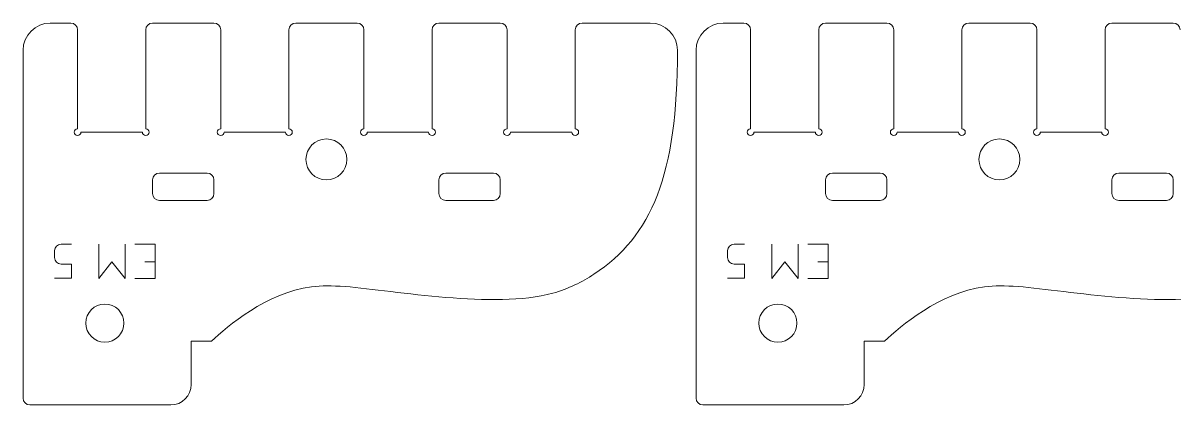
# Model space of a CAD drawing. Header units: inches. Extents: x 2 to 349, y -345 to -5.
# Drawn here: x 1.8 to 86.3, y -95.7 to -67.7 of the extents above; entities that cross this region are included whole.
import ezdxf

# ---------------------------------------------------------------- set-up
doc = ezdxf.new("R2010")
doc.units = ezdxf.units.IN
doc.header["$MEASUREMENT"] = 0
for name, color, linetype in [('exterieur', 7, 'Continuous'), ('gravure', 7, 'Continuous'), ('interieur', 7, 'Continuous')]:
    doc.layers.add(name, color=color, linetype=linetype)

# ---------------------------------------------------------------- blocks, each defined once
blk = doc.blocks.new('block 314')
at = {"layer": 'exterieur', "lineweight": 0}
blk.add_open_spline([(15.598, -90.976), (16.766, -89.905), (19.557, -87.417), (22.931, -86.988), (23.657, -86.896), (24.411, -86.899), (25.386, -86.974), (29.162, -87.266), (36.26, -88.64), (40.612, -87.459), (41.788, -87.141), (42.763, -86.636), (43.638, -86.06), (47.867, -83.275), (49.764, -78.825), (49.764, -69.652)], degree=3, knots=[0, 0, 0, 0, 1, 1, 1, 2, 2, 2, 3, 3, 3, 4, 4, 4, 5, 5, 5, 5], dxfattribs=at)
blk = doc.blocks.new('block 315')
at = {"layer": 'exterieur', "lineweight": 0}
blk.add_lwpolyline([(14.098, -90.976), (15.598, -90.976)], dxfattribs=at)
blk = doc.blocks.new('block 316')
at = {"layer": 'exterieur', "lineweight": 0}
blk.add_lwpolyline([(42.764, -67.652), (47.764, -67.652)], dxfattribs=at)
blk = doc.blocks.new('block 317')
at = {"layer": 'exterieur', "lineweight": 0}
blk.add_lwpolyline([(42.264, -68.152), (42.264, -75.402)], dxfattribs=at)
blk = doc.blocks.new('block 318')
at = {"layer": 'exterieur', "lineweight": 0}
blk.add_lwpolyline([(42.014, -75.652), (37.514, -75.652)], dxfattribs=at)
blk = doc.blocks.new('block 319')
at = {"layer": 'exterieur', "lineweight": 0}
blk.add_lwpolyline([(37.264, -75.402), (37.264, -68.152)], dxfattribs=at)
blk = doc.blocks.new('block 320')
at = {"layer": 'exterieur', "lineweight": 0}
blk.add_lwpolyline([(32.264, -67.652), (36.764, -67.652)], dxfattribs=at)
blk = doc.blocks.new('block 321')
at = {"layer": 'exterieur', "lineweight": 0}
blk.add_lwpolyline([(31.764, -68.152), (31.764, -75.402)], dxfattribs=at)
blk = doc.blocks.new('block 322')
at = {"layer": 'exterieur', "lineweight": 0}
blk.add_lwpolyline([(31.514, -75.652), (27.014, -75.652)], dxfattribs=at)
blk = doc.blocks.new('block 323')
at = {"layer": 'exterieur', "lineweight": 0}
blk.add_lwpolyline([(26.764, -75.402), (26.764, -68.152)], dxfattribs=at)
blk = doc.blocks.new('block 324')
at = {"layer": 'exterieur', "lineweight": 0}
blk.add_lwpolyline([(21.763, -67.652), (26.263, -67.652)], dxfattribs=at)
blk = doc.blocks.new('block 325')
at = {"layer": 'exterieur', "lineweight": 0}
blk.add_lwpolyline([(21.264, -68.152), (21.264, -75.402)], dxfattribs=at)
blk = doc.blocks.new('block 326')
at = {"layer": 'exterieur', "lineweight": 0}
blk.add_lwpolyline([(21.014, -75.652), (16.514, -75.652)], dxfattribs=at)
blk = doc.blocks.new('block 327')
at = {"layer": 'exterieur', "lineweight": 0}
blk.add_lwpolyline([(16.264, -75.402), (16.264, -68.152)], dxfattribs=at)
blk = doc.blocks.new('block 328')
at = {"layer": 'exterieur', "lineweight": 0}
blk.add_lwpolyline([(11.263, -67.652), (15.763, -67.652)], dxfattribs=at)
blk = doc.blocks.new('block 329')
at = {"layer": 'exterieur', "lineweight": 0}
blk.add_lwpolyline([(10.764, -68.152), (10.764, -75.402)], dxfattribs=at)
blk = doc.blocks.new('block 330')
at = {"layer": 'exterieur', "lineweight": 0}
blk.add_lwpolyline([(10.514, -75.652), (6.014, -75.652)], dxfattribs=at)
blk = doc.blocks.new('block 331')
at = {"layer": 'exterieur', "lineweight": 0}
blk.add_lwpolyline([(5.764, -75.402), (5.764, -68.152)], dxfattribs=at)
blk = doc.blocks.new('block 332')
at = {"layer": 'exterieur', "lineweight": 0}
blk.add_lwpolyline([(3.763, -67.652), (5.263, -67.652)], dxfattribs=at)
blk = doc.blocks.new('block 333')
at = {"layer": 'exterieur', "lineweight": 0}
blk.add_lwpolyline([(14.098, -94.152), (14.098, -90.976)], dxfattribs=at)
blk = doc.blocks.new('block 334')
at = {"layer": 'exterieur', "lineweight": 0}
blk.add_lwpolyline([(1.764, -95.152), (1.764, -69.652)], dxfattribs=at)
blk = doc.blocks.new('block 335')
at = {"layer": 'exterieur', "lineweight": 0}
blk.add_lwpolyline([(12.598, -95.653), (2.263, -95.653)], dxfattribs=at)
blk = doc.blocks.new('block 336')
at = {"layer": 'exterieur', "lineweight": 0}
blk.add_open_spline([(47.764, -67.652), (48.869, -67.652), (49.764, -68.548), (49.764, -69.652)], degree=3, dxfattribs=at)
blk = doc.blocks.new('block 337')
at = {"layer": 'exterieur', "lineweight": 0}
blk.add_open_spline([(42.264, -68.152), (42.264, -67.876), (42.488, -67.652), (42.764, -67.652)], degree=3, dxfattribs=at)
blk = doc.blocks.new('block 338')
at = {"layer": 'exterieur', "lineweight": 0}
blk.add_open_spline([(42.264, -75.402), (42.402, -75.402), (42.514, -75.514), (42.514, -75.652), (42.514, -75.79), (42.402, -75.903), (42.264, -75.903), (42.126, -75.903), (42.014, -75.79), (42.014, -75.652)], degree=3, knots=[0, 0, 0, 0, 1, 1, 1, 2, 2, 2, 3, 3, 3, 3], dxfattribs=at)
blk = doc.blocks.new('block 339')
at = {"layer": 'exterieur', "lineweight": 0}
blk.add_open_spline([(37.514, -75.652), (37.514, -75.79), (37.402, -75.903), (37.264, -75.903), (37.126, -75.903), (37.014, -75.79), (37.014, -75.652), (37.014, -75.514), (37.126, -75.402), (37.264, -75.402)], degree=3, knots=[0, 0, 0, 0, 1, 1, 1, 2, 2, 2, 3, 3, 3, 3], dxfattribs=at)
blk = doc.blocks.new('block 340')
at = {"layer": 'exterieur', "lineweight": 0}
blk.add_open_spline([(36.764, -67.652), (37.04, -67.652), (37.264, -67.876), (37.264, -68.152)], degree=3, dxfattribs=at)
blk = doc.blocks.new('block 341')
at = {"layer": 'exterieur', "lineweight": 0}
blk.add_open_spline([(31.764, -68.152), (31.764, -67.876), (31.988, -67.652), (32.264, -67.652)], degree=3, dxfattribs=at)
blk = doc.blocks.new('block 342')
at = {"layer": 'exterieur', "lineweight": 0}
blk.add_open_spline([(31.764, -75.402), (31.902, -75.402), (32.014, -75.514), (32.014, -75.652), (32.014, -75.79), (31.902, -75.903), (31.764, -75.903), (31.626, -75.903), (31.514, -75.79), (31.514, -75.652)], degree=3, knots=[0, 0, 0, 0, 1, 1, 1, 2, 2, 2, 3, 3, 3, 3], dxfattribs=at)
blk = doc.blocks.new('block 343')
at = {"layer": 'exterieur', "lineweight": 0}
blk.add_open_spline([(27.014, -75.652), (27.014, -75.79), (26.901, -75.903), (26.764, -75.903), (26.626, -75.903), (26.513, -75.79), (26.513, -75.652), (26.513, -75.514), (26.626, -75.402), (26.764, -75.402)], degree=3, knots=[0, 0, 0, 0, 1, 1, 1, 2, 2, 2, 3, 3, 3, 3], dxfattribs=at)
blk = doc.blocks.new('block 344')
at = {"layer": 'exterieur', "lineweight": 0}
blk.add_open_spline([(26.263, -67.652), (26.54, -67.652), (26.764, -67.876), (26.764, -68.152)], degree=3, dxfattribs=at)
blk = doc.blocks.new('block 345')
at = {"layer": 'exterieur', "lineweight": 0}
blk.add_open_spline([(21.264, -68.152), (21.264, -67.876), (21.488, -67.652), (21.763, -67.652)], degree=3, dxfattribs=at)
blk = doc.blocks.new('block 346')
at = {"layer": 'exterieur', "lineweight": 0}
blk.add_open_spline([(21.264, -75.402), (21.402, -75.402), (21.513, -75.514), (21.513, -75.652), (21.513, -75.79), (21.402, -75.903), (21.264, -75.903), (21.125, -75.903), (21.014, -75.79), (21.014, -75.652)], degree=3, knots=[0, 0, 0, 0, 1, 1, 1, 2, 2, 2, 3, 3, 3, 3], dxfattribs=at)
blk = doc.blocks.new('block 347')
at = {"layer": 'exterieur', "lineweight": 0}
blk.add_open_spline([(16.514, -75.652), (16.514, -75.79), (16.401, -75.903), (16.264, -75.903), (16.126, -75.903), (16.014, -75.79), (16.014, -75.652), (16.014, -75.514), (16.126, -75.402), (16.264, -75.402)], degree=3, knots=[0, 0, 0, 0, 1, 1, 1, 2, 2, 2, 3, 3, 3, 3], dxfattribs=at)
blk = doc.blocks.new('block 348')
at = {"layer": 'exterieur', "lineweight": 0}
blk.add_open_spline([(15.763, -67.652), (16.04, -67.652), (16.264, -67.876), (16.264, -68.152)], degree=3, dxfattribs=at)
blk = doc.blocks.new('block 349')
at = {"layer": 'exterieur', "lineweight": 0}
blk.add_open_spline([(10.764, -68.152), (10.764, -67.876), (10.987, -67.652), (11.263, -67.652)], degree=3, dxfattribs=at)
blk = doc.blocks.new('block 350')
at = {"layer": 'exterieur', "lineweight": 0}
blk.add_open_spline([(10.764, -75.402), (10.902, -75.402), (11.013, -75.514), (11.013, -75.652), (11.013, -75.79), (10.902, -75.903), (10.764, -75.903), (10.625, -75.903), (10.514, -75.79), (10.514, -75.652)], degree=3, knots=[0, 0, 0, 0, 1, 1, 1, 2, 2, 2, 3, 3, 3, 3], dxfattribs=at)
blk = doc.blocks.new('block 351')
at = {"layer": 'exterieur', "lineweight": 0}
blk.add_open_spline([(6.014, -75.652), (6.014, -75.79), (5.901, -75.903), (5.764, -75.903), (5.625, -75.903), (5.514, -75.79), (5.514, -75.652), (5.514, -75.514), (5.625, -75.402), (5.764, -75.402)], degree=3, knots=[0, 0, 0, 0, 1, 1, 1, 2, 2, 2, 3, 3, 3, 3], dxfattribs=at)
blk = doc.blocks.new('block 352')
at = {"layer": 'exterieur', "lineweight": 0}
blk.add_open_spline([(5.263, -67.652), (5.54, -67.652), (5.764, -67.876), (5.764, -68.152)], degree=3, dxfattribs=at)
blk = doc.blocks.new('block 353')
at = {"layer": 'exterieur', "lineweight": 0}
blk.add_open_spline([(1.764, -69.652), (1.764, -68.548), (2.659, -67.652), (3.763, -67.652)], degree=3, dxfattribs=at)
blk = doc.blocks.new('block 354')
at = {"layer": 'exterieur', "lineweight": 0}
blk.add_open_spline([(2.263, -95.653), (1.987, -95.653), (1.764, -95.429), (1.764, -95.152)], degree=3, dxfattribs=at)
blk = doc.blocks.new('block 355')
at = {"layer": 'exterieur', "lineweight": 0}
blk.add_open_spline([(14.098, -94.152), (14.098, -94.981), (13.426, -95.653), (12.598, -95.653)], degree=3, dxfattribs=at)
blk = doc.blocks.new('block 356')
at = {"layer": 'exterieur', "lineweight": 0}
blk.add_open_spline([(64.959, -90.976), (66.127, -89.905), (68.918, -87.417), (72.292, -86.988), (73.018, -86.896), (73.772, -86.899), (74.747, -86.974), (78.523, -87.266), (85.621, -88.64), (89.974, -87.459), (91.149, -87.141), (92.124, -86.636), (92.999, -86.06), (97.228, -83.275), (99.125, -78.825), (99.125, -69.652)], degree=3, knots=[0, 0, 0, 0, 1, 1, 1, 2, 2, 2, 3, 3, 3, 4, 4, 4, 5, 5, 5, 5], dxfattribs=at)
blk = doc.blocks.new('block 357')
at = {"layer": 'exterieur', "lineweight": 0}
blk.add_lwpolyline([(63.459, -90.976), (64.959, -90.976)], dxfattribs=at)
blk = doc.blocks.new('block 362')
at = {"layer": 'exterieur', "lineweight": 0}
blk.add_lwpolyline([(81.625, -67.652), (86.125, -67.652)], dxfattribs=at)
blk = doc.blocks.new('block 363')
at = {"layer": 'exterieur', "lineweight": 0}
blk.add_lwpolyline([(81.125, -68.152), (81.125, -75.402)], dxfattribs=at)
blk = doc.blocks.new('block 364')
at = {"layer": 'exterieur', "lineweight": 0}
blk.add_lwpolyline([(80.875, -75.652), (76.375, -75.652)], dxfattribs=at)
blk = doc.blocks.new('block 365')
at = {"layer": 'exterieur', "lineweight": 0}
blk.add_lwpolyline([(76.125, -75.402), (76.125, -68.152)], dxfattribs=at)
blk = doc.blocks.new('block 366')
at = {"layer": 'exterieur', "lineweight": 0}
blk.add_lwpolyline([(71.125, -67.652), (75.625, -67.652)], dxfattribs=at)
blk = doc.blocks.new('block 367')
at = {"layer": 'exterieur', "lineweight": 0}
blk.add_lwpolyline([(70.625, -68.152), (70.625, -75.402)], dxfattribs=at)
blk = doc.blocks.new('block 368')
at = {"layer": 'exterieur', "lineweight": 0}
blk.add_lwpolyline([(70.375, -75.652), (65.875, -75.652)], dxfattribs=at)
blk = doc.blocks.new('block 369')
at = {"layer": 'exterieur', "lineweight": 0}
blk.add_lwpolyline([(65.625, -75.402), (65.625, -68.152)], dxfattribs=at)
blk = doc.blocks.new('block 370')
at = {"layer": 'exterieur', "lineweight": 0}
blk.add_lwpolyline([(60.625, -67.652), (65.125, -67.652)], dxfattribs=at)
blk = doc.blocks.new('block 371')
at = {"layer": 'exterieur', "lineweight": 0}
blk.add_lwpolyline([(60.125, -68.152), (60.125, -75.402)], dxfattribs=at)
blk = doc.blocks.new('block 372')
at = {"layer": 'exterieur', "lineweight": 0}
blk.add_lwpolyline([(59.875, -75.652), (55.375, -75.652)], dxfattribs=at)
blk = doc.blocks.new('block 373')
at = {"layer": 'exterieur', "lineweight": 0}
blk.add_lwpolyline([(55.125, -75.402), (55.125, -68.152)], dxfattribs=at)
blk = doc.blocks.new('block 374')
at = {"layer": 'exterieur', "lineweight": 0}
blk.add_lwpolyline([(53.125, -67.652), (54.625, -67.652)], dxfattribs=at)
blk = doc.blocks.new('block 375')
at = {"layer": 'exterieur', "lineweight": 0}
blk.add_lwpolyline([(63.459, -94.152), (63.459, -90.976)], dxfattribs=at)
blk = doc.blocks.new('block 376')
at = {"layer": 'exterieur', "lineweight": 0}
blk.add_lwpolyline([(51.125, -95.152), (51.125, -69.652)], dxfattribs=at)
blk = doc.blocks.new('block 377')
at = {"layer": 'exterieur', "lineweight": 0}
blk.add_lwpolyline([(61.959, -95.653), (51.625, -95.653)], dxfattribs=at)
blk = doc.blocks.new('block 382')
at = {"layer": 'exterieur', "lineweight": 0}
blk.add_open_spline([(86.125, -67.652), (86.402, -67.652), (86.626, -67.876), (86.626, -68.152)], degree=3, dxfattribs=at)
blk = doc.blocks.new('block 383')
at = {"layer": 'exterieur', "lineweight": 0}
blk.add_open_spline([(81.125, -68.152), (81.125, -67.876), (81.349, -67.652), (81.625, -67.652)], degree=3, dxfattribs=at)
blk = doc.blocks.new('block 384')
at = {"layer": 'exterieur', "lineweight": 0}
blk.add_open_spline([(81.125, -75.402), (81.264, -75.402), (81.375, -75.514), (81.375, -75.652), (81.375, -75.79), (81.264, -75.903), (81.125, -75.903), (80.987, -75.903), (80.875, -75.79), (80.875, -75.652)], degree=3, knots=[0, 0, 0, 0, 1, 1, 1, 2, 2, 2, 3, 3, 3, 3], dxfattribs=at)
blk = doc.blocks.new('block 385')
at = {"layer": 'exterieur', "lineweight": 0}
blk.add_open_spline([(76.375, -75.652), (76.375, -75.79), (76.263, -75.903), (76.125, -75.903), (75.987, -75.903), (75.875, -75.79), (75.875, -75.652), (75.875, -75.514), (75.987, -75.402), (76.125, -75.402)], degree=3, knots=[0, 0, 0, 0, 1, 1, 1, 2, 2, 2, 3, 3, 3, 3], dxfattribs=at)
blk = doc.blocks.new('block 386')
at = {"layer": 'exterieur', "lineweight": 0}
blk.add_open_spline([(75.625, -67.652), (75.901, -67.652), (76.125, -67.876), (76.125, -68.152)], degree=3, dxfattribs=at)
blk = doc.blocks.new('block 387')
at = {"layer": 'exterieur', "lineweight": 0}
blk.add_open_spline([(70.625, -68.152), (70.625, -67.876), (70.849, -67.652), (71.125, -67.652)], degree=3, dxfattribs=at)
blk = doc.blocks.new('block 388')
at = {"layer": 'exterieur', "lineweight": 0}
blk.add_open_spline([(70.625, -75.402), (70.763, -75.402), (70.875, -75.514), (70.875, -75.652), (70.875, -75.79), (70.763, -75.903), (70.625, -75.903), (70.487, -75.903), (70.375, -75.79), (70.375, -75.652)], degree=3, knots=[0, 0, 0, 0, 1, 1, 1, 2, 2, 2, 3, 3, 3, 3], dxfattribs=at)
blk = doc.blocks.new('block 389')
at = {"layer": 'exterieur', "lineweight": 0}
blk.add_open_spline([(65.875, -75.652), (65.875, -75.79), (65.763, -75.903), (65.625, -75.903), (65.487, -75.903), (65.375, -75.79), (65.375, -75.652), (65.375, -75.514), (65.487, -75.402), (65.625, -75.402)], degree=3, knots=[0, 0, 0, 0, 1, 1, 1, 2, 2, 2, 3, 3, 3, 3], dxfattribs=at)
blk = doc.blocks.new('block 390')
at = {"layer": 'exterieur', "lineweight": 0}
blk.add_open_spline([(65.125, -67.652), (65.401, -67.652), (65.625, -67.876), (65.625, -68.152)], degree=3, dxfattribs=at)
blk = doc.blocks.new('block 391')
at = {"layer": 'exterieur', "lineweight": 0}
blk.add_open_spline([(60.125, -68.152), (60.125, -67.876), (60.348, -67.652), (60.625, -67.652)], degree=3, dxfattribs=at)
blk = doc.blocks.new('block 392')
at = {"layer": 'exterieur', "lineweight": 0}
blk.add_open_spline([(60.125, -75.402), (60.263, -75.402), (60.375, -75.514), (60.375, -75.652), (60.375, -75.79), (60.263, -75.903), (60.125, -75.903), (59.987, -75.903), (59.875, -75.79), (59.875, -75.652)], degree=3, knots=[0, 0, 0, 0, 1, 1, 1, 2, 2, 2, 3, 3, 3, 3], dxfattribs=at)
blk = doc.blocks.new('block 393')
at = {"layer": 'exterieur', "lineweight": 0}
blk.add_open_spline([(55.375, -75.652), (55.375, -75.79), (55.263, -75.903), (55.125, -75.903), (54.986, -75.903), (54.875, -75.79), (54.875, -75.652), (54.875, -75.514), (54.986, -75.402), (55.125, -75.402)], degree=3, knots=[0, 0, 0, 0, 1, 1, 1, 2, 2, 2, 3, 3, 3, 3], dxfattribs=at)
blk = doc.blocks.new('block 394')
at = {"layer": 'exterieur', "lineweight": 0}
blk.add_open_spline([(54.625, -67.652), (54.901, -67.652), (55.125, -67.876), (55.125, -68.152)], degree=3, dxfattribs=at)
blk = doc.blocks.new('block 395')
at = {"layer": 'exterieur', "lineweight": 0}
blk.add_open_spline([(51.125, -69.652), (51.125, -68.548), (52.02, -67.652), (53.125, -67.652)], degree=3, dxfattribs=at)
blk = doc.blocks.new('block 396')
at = {"layer": 'exterieur', "lineweight": 0}
blk.add_open_spline([(51.625, -95.653), (51.348, -95.653), (51.125, -95.429), (51.125, -95.152)], degree=3, dxfattribs=at)
blk = doc.blocks.new('block 397')
at = {"layer": 'exterieur', "lineweight": 0}
blk.add_open_spline([(63.459, -94.152), (63.459, -94.981), (62.788, -95.653), (61.959, -95.653)], degree=3, dxfattribs=at)
blk = doc.blocks.new('block 2699')
at = {"layer": 'interieur', "lineweight": 0}
blk.add_open_spline([(7.764, -91.052), (6.99, -91.052), (6.364, -90.426), (6.364, -89.652), (6.364, -88.879), (6.99, -88.253), (7.764, -88.253), (8.537, -88.253), (9.163, -88.879), (9.163, -89.652), (9.163, -90.426), (8.537, -91.052), (7.764, -91.052), (7.764, -91.052), (7.764, -91.052), (7.764, -91.052)], degree=3, knots=[0, 0, 0, 0, 1, 1, 1, 2, 2, 2, 3, 3, 3, 4, 4, 4, 5, 5, 5, 5], dxfattribs=at)
blk = doc.blocks.new('block 2700')
at = {"layer": 'interieur', "lineweight": 0}
blk.add_open_spline([(24.014, -79.153), (23.185, -79.153), (22.514, -78.481), (22.514, -77.653), (22.514, -76.824), (23.185, -76.153), (24.014, -76.153), (24.842, -76.153), (25.514, -76.824), (25.514, -77.653), (25.514, -78.481), (24.842, -79.153), (24.014, -79.153), (24.014, -79.153), (24.014, -79.153), (24.014, -79.153)], degree=3, knots=[0, 0, 0, 0, 1, 1, 1, 2, 2, 2, 3, 3, 3, 4, 4, 4, 5, 5, 5, 5], dxfattribs=at)
blk = doc.blocks.new('block 2701')
at = {"layer": 'interieur', "lineweight": 0}
blk.add_lwpolyline([(15.264, -78.652), (11.764, -78.652)], dxfattribs=at)
blk = doc.blocks.new('block 2702')
at = {"layer": 'interieur', "lineweight": 0}
blk.add_lwpolyline([(15.763, -80.152), (15.763, -79.153)], dxfattribs=at)
blk = doc.blocks.new('block 2703')
at = {"layer": 'interieur', "lineweight": 0}
blk.add_lwpolyline([(11.764, -80.653), (15.264, -80.653)], dxfattribs=at)
blk = doc.blocks.new('block 2704')
at = {"layer": 'interieur', "lineweight": 0}
blk.add_lwpolyline([(11.263, -79.153), (11.263, -80.152)], dxfattribs=at)
blk = doc.blocks.new('block 2705')
at = {"layer": 'interieur', "lineweight": 0}
blk.add_lwpolyline([(36.264, -78.652), (32.764, -78.652)], dxfattribs=at)
blk = doc.blocks.new('block 2706')
at = {"layer": 'interieur', "lineweight": 0}
blk.add_lwpolyline([(36.764, -80.152), (36.764, -79.153)], dxfattribs=at)
blk = doc.blocks.new('block 2707')
at = {"layer": 'interieur', "lineweight": 0}
blk.add_lwpolyline([(32.764, -80.653), (36.264, -80.653)], dxfattribs=at)
blk = doc.blocks.new('block 2708')
at = {"layer": 'interieur', "lineweight": 0}
blk.add_lwpolyline([(32.264, -79.153), (32.264, -80.152)], dxfattribs=at)
blk = doc.blocks.new('block 2709')
at = {"layer": 'interieur', "lineweight": 0}
blk.add_open_spline([(11.263, -79.153), (11.263, -78.876), (11.487, -78.652), (11.764, -78.652)], degree=3, dxfattribs=at)
blk = doc.blocks.new('block 2710')
at = {"layer": 'interieur', "lineweight": 0}
blk.add_open_spline([(15.264, -78.652), (15.539, -78.652), (15.763, -78.876), (15.763, -79.153)], degree=3, dxfattribs=at)
blk = doc.blocks.new('block 2711')
at = {"layer": 'interieur', "lineweight": 0}
blk.add_open_spline([(15.763, -80.152), (15.763, -80.429), (15.539, -80.653), (15.264, -80.653)], degree=3, dxfattribs=at)
blk = doc.blocks.new('block 2712')
at = {"layer": 'interieur', "lineweight": 0}
blk.add_open_spline([(11.764, -80.653), (11.487, -80.653), (11.263, -80.429), (11.263, -80.152)], degree=3, dxfattribs=at)
blk = doc.blocks.new('block 2713')
at = {"layer": 'interieur', "lineweight": 0}
blk.add_open_spline([(32.264, -79.153), (32.264, -78.876), (32.488, -78.652), (32.764, -78.652)], degree=3, dxfattribs=at)
blk = doc.blocks.new('block 2714')
at = {"layer": 'interieur', "lineweight": 0}
blk.add_open_spline([(36.264, -78.652), (36.54, -78.652), (36.764, -78.876), (36.764, -79.153)], degree=3, dxfattribs=at)
blk = doc.blocks.new('block 2715')
at = {"layer": 'interieur', "lineweight": 0}
blk.add_open_spline([(36.764, -80.152), (36.764, -80.429), (36.54, -80.653), (36.264, -80.653)], degree=3, dxfattribs=at)
blk = doc.blocks.new('block 2716')
at = {"layer": 'interieur', "lineweight": 0}
blk.add_open_spline([(32.764, -80.653), (32.488, -80.653), (32.264, -80.429), (32.264, -80.152)], degree=3, dxfattribs=at)
blk = doc.blocks.new('block 2717')
at = {"layer": 'interieur', "lineweight": 0}
blk.add_open_spline([(57.125, -91.052), (56.351, -91.052), (55.725, -90.426), (55.725, -89.652), (55.725, -88.879), (56.351, -88.253), (57.125, -88.253), (57.898, -88.253), (58.525, -88.879), (58.525, -89.652), (58.525, -90.426), (57.898, -91.052), (57.125, -91.052), (57.125, -91.052), (57.125, -91.052), (57.125, -91.052)], degree=3, knots=[0, 0, 0, 0, 1, 1, 1, 2, 2, 2, 3, 3, 3, 4, 4, 4, 5, 5, 5, 5], dxfattribs=at)
blk = doc.blocks.new('block 2718')
at = {"layer": 'interieur', "lineweight": 0}
blk.add_open_spline([(73.375, -79.153), (72.546, -79.153), (71.875, -78.481), (71.875, -77.653), (71.875, -76.824), (72.546, -76.153), (73.375, -76.153), (74.203, -76.153), (74.875, -76.824), (74.875, -77.653), (74.875, -78.481), (74.203, -79.153), (73.375, -79.153), (73.375, -79.153), (73.375, -79.153), (73.375, -79.153)], degree=3, knots=[0, 0, 0, 0, 1, 1, 1, 2, 2, 2, 3, 3, 3, 4, 4, 4, 5, 5, 5, 5], dxfattribs=at)
blk = doc.blocks.new('block 2719')
at = {"layer": 'interieur', "lineweight": 0}
blk.add_lwpolyline([(64.625, -78.652), (61.125, -78.652)], dxfattribs=at)
blk = doc.blocks.new('block 2720')
at = {"layer": 'interieur', "lineweight": 0}
blk.add_lwpolyline([(65.125, -80.152), (65.125, -79.153)], dxfattribs=at)
blk = doc.blocks.new('block 2721')
at = {"layer": 'interieur', "lineweight": 0}
blk.add_lwpolyline([(61.125, -80.653), (64.625, -80.653)], dxfattribs=at)
blk = doc.blocks.new('block 2722')
at = {"layer": 'interieur', "lineweight": 0}
blk.add_lwpolyline([(60.625, -79.153), (60.625, -80.152)], dxfattribs=at)
blk = doc.blocks.new('block 2723')
at = {"layer": 'interieur', "lineweight": 0}
blk.add_lwpolyline([(85.625, -78.652), (82.126, -78.652)], dxfattribs=at)
blk = doc.blocks.new('block 2724')
at = {"layer": 'interieur', "lineweight": 0}
blk.add_lwpolyline([(86.125, -80.152), (86.125, -79.153)], dxfattribs=at)
blk = doc.blocks.new('block 2725')
at = {"layer": 'interieur', "lineweight": 0}
blk.add_lwpolyline([(82.126, -80.653), (85.625, -80.653)], dxfattribs=at)
blk = doc.blocks.new('block 2726')
at = {"layer": 'interieur', "lineweight": 0}
blk.add_lwpolyline([(81.625, -79.153), (81.625, -80.152)], dxfattribs=at)
blk = doc.blocks.new('block 2727')
at = {"layer": 'interieur', "lineweight": 0}
blk.add_open_spline([(60.625, -79.153), (60.625, -78.876), (60.849, -78.652), (61.125, -78.652)], degree=3, dxfattribs=at)
blk = doc.blocks.new('block 2728')
at = {"layer": 'interieur', "lineweight": 0}
blk.add_open_spline([(64.625, -78.652), (64.901, -78.652), (65.125, -78.876), (65.125, -79.153)], degree=3, dxfattribs=at)
blk = doc.blocks.new('block 2729')
at = {"layer": 'interieur', "lineweight": 0}
blk.add_open_spline([(65.125, -80.152), (65.125, -80.429), (64.901, -80.653), (64.625, -80.653)], degree=3, dxfattribs=at)
blk = doc.blocks.new('block 2730')
at = {"layer": 'interieur', "lineweight": 0}
blk.add_open_spline([(61.125, -80.653), (60.849, -80.653), (60.625, -80.429), (60.625, -80.152)], degree=3, dxfattribs=at)
blk = doc.blocks.new('block 2731')
at = {"layer": 'interieur', "lineweight": 0}
blk.add_open_spline([(81.625, -79.153), (81.625, -78.876), (81.849, -78.652), (82.126, -78.652)], degree=3, dxfattribs=at)
blk = doc.blocks.new('block 2732')
at = {"layer": 'interieur', "lineweight": 0}
blk.add_open_spline([(85.625, -78.652), (85.901, -78.652), (86.125, -78.876), (86.125, -79.153)], degree=3, dxfattribs=at)
blk = doc.blocks.new('block 2733')
at = {"layer": 'interieur', "lineweight": 0}
blk.add_open_spline([(86.125, -80.152), (86.125, -80.429), (85.901, -80.653), (85.625, -80.653)], degree=3, dxfattribs=at)
blk = doc.blocks.new('block 2734')
at = {"layer": 'interieur', "lineweight": 0}
blk.add_open_spline([(82.126, -80.653), (81.849, -80.653), (81.625, -80.429), (81.625, -80.152)], degree=3, dxfattribs=at)
blk = doc.blocks.new('block 2897')
at = {"layer": 'gravure', "lineweight": 0}
for points in [[(9.246, -83.856), (9.246, -86.378), (8.287, -85.153), (7.328, -86.378), (7.328, -83.856)], [(11.446, -83.856), (9.959, -83.856)], [(11.446, -86.378), (11.446, -83.856)], [(11.446, -85.165), (10.702, -85.165)], [(11.446, -86.378), (9.959, -86.378)]]:
    blk.add_lwpolyline(points, dxfattribs=at)
blk = doc.blocks.new('block 2898')
at = {"layer": 'gravure', "lineweight": 0}
for points in [[(5.315, -86.368), (5.315, -85.325)], [(4.081, -86.368), (5.315, -86.368)]]:
    blk.add_lwpolyline(points, dxfattribs=at)
blk.add_open_spline([(5.315, -85.325), (5.315, -85.325), (4.554, -85.325), (4.554, -85.325), (4.294, -85.325), (4.081, -85.112), (4.081, -84.851), (4.081, -84.851), (4.081, -84.339), (4.081, -84.339), (4.081, -84.079), (4.294, -83.866), (4.554, -83.866), (4.554, -83.866), (5.315, -83.866), (5.315, -83.866)], degree=3, knots=[0, 0, 0, 0, 1, 1, 1, 2, 2, 2, 3, 3, 3, 4, 4, 4, 5, 5, 5, 5], dxfattribs=at)
blk = doc.blocks.new('block 2896')
at = {"layer": 'gravure'}
for name in ['block 2898', 'block 2897']:
    blk.add_blockref(name, (0, 0), dxfattribs=at)
blk = doc.blocks.new('block 2900')
at = {"layer": 'gravure', "lineweight": 0}
for points in [[(58.608, -83.856), (58.608, -86.378), (57.649, -85.153), (56.689, -86.378), (56.689, -83.856)], [(60.807, -83.856), (59.32, -83.856)], [(60.807, -86.378), (60.807, -83.856)], [(60.807, -85.165), (60.064, -85.165)], [(60.807, -86.378), (59.32, -86.378)]]:
    blk.add_lwpolyline(points, dxfattribs=at)
blk = doc.blocks.new('block 2901')
at = {"layer": 'gravure', "lineweight": 0}
for points in [[(54.676, -86.368), (54.676, -85.325)], [(53.443, -86.368), (54.676, -86.368)]]:
    blk.add_lwpolyline(points, dxfattribs=at)
blk.add_open_spline([(54.676, -85.325), (54.676, -85.325), (53.916, -85.325), (53.916, -85.325), (53.656, -85.325), (53.443, -85.112), (53.443, -84.851), (53.443, -84.851), (53.443, -84.339), (53.443, -84.339), (53.443, -84.079), (53.656, -83.866), (53.916, -83.866), (53.916, -83.866), (54.676, -83.866), (54.676, -83.866)], degree=3, knots=[0, 0, 0, 0, 1, 1, 1, 2, 2, 2, 3, 3, 3, 4, 4, 4, 5, 5, 5, 5], dxfattribs=at)
blk = doc.blocks.new('block 2899')
at = {"layer": 'gravure'}
for name in ['block 2901', 'block 2900']:
    blk.add_blockref(name, (0, 0), dxfattribs=at)

msp = doc.modelspace()

# ---------------------------------------------------------------- block references
at = {"layer": 'exterieur'}
for name in ['block 353', 'block 332', 'block 352', 'block 331', 'block 349', 'block 329', 'block 328', 'block 348', 'block 327', 'block 345', 'block 325', 'block 324', 'block 344', 'block 323', 'block 341', 'block 321', 'block 320', 'block 340', 'block 319', 'block 337', 'block 317', 'block 316', 'block 336', 'block 395', 'block 374', 'block 394', 'block 373', 'block 391', 'block 371', 'block 370', 'block 390', 'block 369', 'block 387', 'block 367', 'block 366', 'block 386', 'block 365', 'block 383', 'block 363', 'block 362', 'block 382', 'block 334', 'block 314', 'block 376', 'block 356', 'block 351', 'block 330', 'block 350', 'block 347', 'block 326', 'block 346', 'block 343', 'block 322', 'block 342', 'block 339', 'block 318', 'block 338', 'block 393', 'block 372', 'block 392', 'block 389', 'block 368', 'block 388', 'block 385', 'block 364', 'block 384', 'block 315', 'block 333', 'block 357', 'block 375', 'block 355', 'block 397', 'block 354', 'block 396', 'block 335', 'block 377']:
    msp.add_blockref(name, (0, 0), dxfattribs=at)
at = {"layer": 'gravure'}
for name in ['block 2896', 'block 2899']:
    msp.add_blockref(name, (0, 0), dxfattribs=at)
at = {"layer": 'interieur'}
for name in ['block 2700', 'block 2718', 'block 2709', 'block 2704', 'block 2701', 'block 2710', 'block 2702', 'block 2713', 'block 2708', 'block 2705', 'block 2714', 'block 2706', 'block 2727', 'block 2722', 'block 2719', 'block 2728', 'block 2720', 'block 2731', 'block 2726', 'block 2723', 'block 2732', 'block 2724', 'block 2712', 'block 2711', 'block 2716', 'block 2715', 'block 2730', 'block 2729', 'block 2734', 'block 2733', 'block 2703', 'block 2707', 'block 2721', 'block 2725', 'block 2699', 'block 2717']:
    msp.add_blockref(name, (0, 0), dxfattribs=at)

doc.saveas('drawing.dxf')
